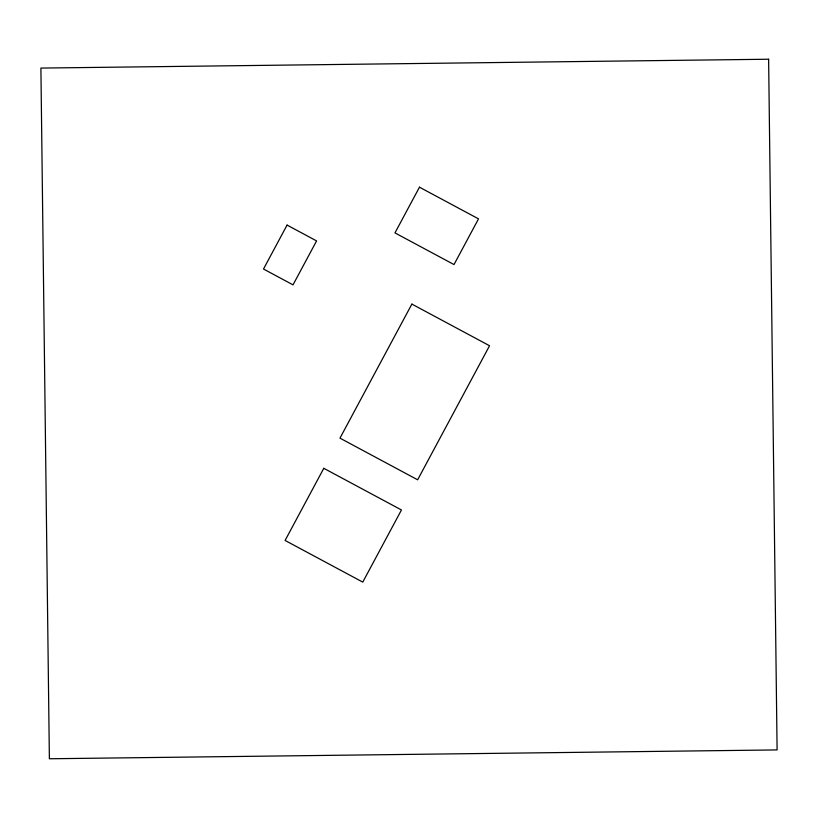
<?xml version="1.0" encoding="UTF-8"?>
<svg xmlns="http://www.w3.org/2000/svg" width="818" height="818" viewBox="0 0 818 818"><rect width="100%" height="100%" fill="white"/><g stroke="black" fill="none" stroke-linecap="round" stroke-linejoin="round"><path stroke-width="1.23" d="M287.067 225.083L263.498 269.02L293.008 284.858L316.586 240.911L287.067 225.083M419.481 187.189L394.961 232.895L454 264.572L478.52 218.866L419.481 187.189M323.795 468.305L285.093 540.453L362.763 582.109L401.464 509.972L323.795 468.305M411.883 304.091L339.971 438.141L417.64 479.798L489.553 345.748L411.883 304.091M768.623 59.233L40.9 68.078L49.377 758.767L777.1 749.922L768.623 59.233"/></g></svg>
